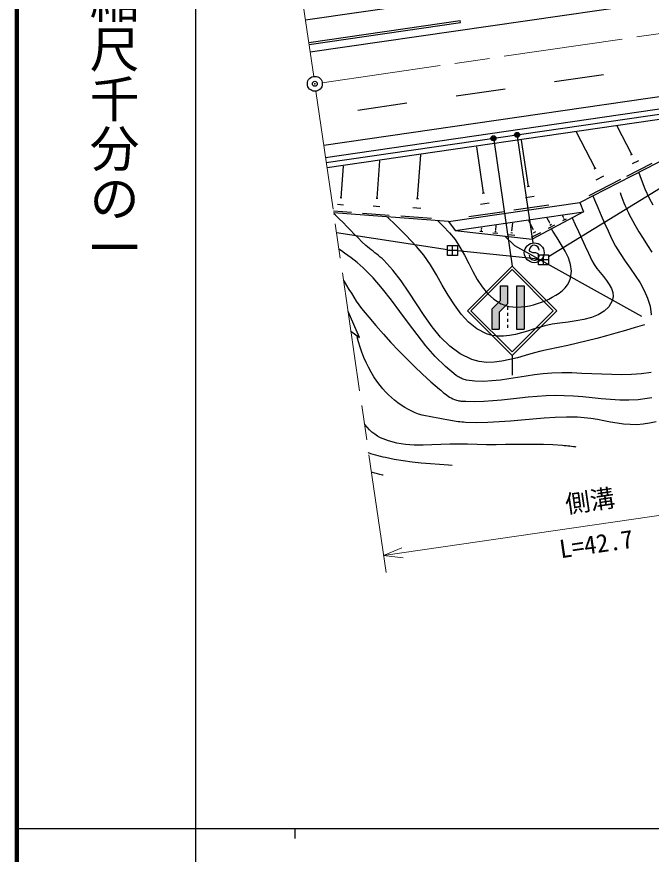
# Model space of a CAD drawing. Units: millimetres, scale not verified. Extents: x 40000 to 680000, y 20000 to 380000.
# Drawn here: x 40000 to 103858, y 202409 to 286752 of the extents above; entities that cross this region are included whole.
import ezdxf
from ezdxf.enums import TextEntityAlignment as Align

# ---------------------------------------------------------------- set-up
doc = ezdxf.new("R2010")
doc.units = ezdxf.units.MM
doc.header["$LTSCALE"] = 1000
doc.header["$PDMODE"] = 32
doc.header["$PDSIZE"] = 500
doc.linetypes.add('CHAIN', pattern=[18.5, 12, -1.5, 3.5, -1.5])
for name, color, linetype, lineweight in [('M-BGD', 7, 'Continuous', 25), ('M-BMK', 2, 'CHAIN', 13), ('M-BMK-ROW', 30, 'Continuous', 25), ('M-BMK-SRVR', 3, 'Continuous', 25), ('M-STR-HTXT', 7, 'Continuous', 13), ('M-STR-STRC', 7, 'Continuous', 25), ('M-TTL', 2, 'Continuous', 140), ('M-TTL-BAND', 7, 'Continuous', 25)]:
    doc.layers.add(name, color=color, linetype=linetype, lineweight=lineweight)
doc.styles.add('@ＭＳ ゴシック', font='')
doc.styles.add('ＭＳ ゴシック', font='')
doc.styles.get('@ＭＳ ゴシック').set_extended_font_data('@MS Gothic')
doc.styles.get('ＭＳ ゴシック').set_extended_font_data('MS Gothic')

msp = doc.modelspace()

# ---------------------------------------------------------------- hatches: boundary and pattern name
at = {"layer": 'M-STR-STRC'}
for points in [[(88643, 258138), (88643, 259649), (89393, 259649), (89393, 258327), (89393, 258127), (89393, 257827), (88560, 256994), (88560, 255286), (87810, 255286), (87810, 257305)], [(90310, 259649), (91060, 259649), (91060, 255286), (90310, 255286)]]:
    msp.add_hatch(color=256, dxfattribs=at).paths.add_polyline_path(points)

# ---------------------------------------------------------------- linework, layer by layer
at = {"layer": 'M-BGD'}
for p, q in [((69069, 286433), (154726, 298906)), ((69532, 283216), (155194, 295690)), ((69395, 284156), (84634, 286375)), ((69424, 283958), (84663, 286178)), ((70901, 273815), (156563, 286289)), ((84663, 286178), (84634, 286375)), ((94119, 280228), (99067, 280948)), ((84223, 278787), (89171, 279508)), ((71081, 272578), (110070, 278256)), ((71156, 272064), (110145, 277741)), ((74328, 277346), (79275, 278067)), ((71228, 271569), (110217, 277247)), ((98214, 271487), (96342, 275131)), ((96676, 268058), (110520, 275169)), ((101889, 272881), (100427, 275725)), ((91488, 269670), (90811, 274320)), ((86965, 269011), (86288, 273661)), ((80335, 268442), (80666, 272845)), ((101809, 272840), (101968, 272922)), ((72637, 268532), (72876, 271710)), ((76272, 268489), (76554, 272246)), ((101403, 270711), (103935, 272012)), ((101962, 271959), (102595, 272284)), ((98114, 271435), (98313, 271538)), ((97603, 268759), (100786, 270394)), ((98306, 270327), (99102, 270736)), ((91377, 269654), (91598, 269686)), ((72565, 268537), (72709, 268526)), ((76188, 268496), (76356, 268483)), ((80238, 268449), (80432, 268435)), ((86855, 268995), (87075, 269027)), ((91201, 268546), (92084, 268674)), ((72298, 267863), (72873, 267820)), ((75876, 267709), (76547, 267659)), ((79876, 267538), (80654, 267480)), ((83441, 266131), (96676, 268058)), ((86678, 267887), (87561, 268016)), ((90030, 267293), (93563, 267807)), ((96676, 268058), (97054, 267103)), ((71864, 267201), (73684, 267065)), ((83441, 266131), (71893, 266998)), ((74809, 266980), (77493, 266779)), ((78640, 266692), (81750, 266459)), ((84126, 265220), (97054, 267103)), ((85507, 266634), (89040, 267149)), ((97054, 267103), (91882, 264360)), ((95037, 266533), (94948, 266701)), ((95026, 266527), (95048, 266538)), ((83441, 266131), (84126, 265220)), ((88205, 265268), (88255, 265724)), ((89835, 265208), (89919, 265966)), ((91978, 265344), (91523, 266202)), ((93643, 265991), (93387, 266474)), ((93532, 265461), (94144, 265786)), ((93624, 265981), (93662, 266001)), ((93664, 265767), (93817, 265848)), ((94973, 266226), (95328, 266414)), ((95049, 266403), (95138, 266450)), ((84126, 265220), (91882, 264360)), ((86592, 265148), (86911, 265113)), ((86722, 265230), (86802, 265222)), ((86763, 265323), (86783, 265321)), ((86773, 265322), (86794, 265511)), ((87925, 265000), (88418, 264946)), ((88127, 265127), (88250, 265114)), ((88189, 265270), (88220, 265267)), ((89726, 265010), (89898, 264991)), ((89814, 265210), (89857, 265205)), ((91811, 264549), (92730, 265036)), ((91949, 265329), (92007, 265359)), ((92009, 265007), (92239, 265129)), ((90135, 263687), (89137, 264665)), ((89444, 264832), (90134, 264755)), ((102923, 256567), (90135, 263687)), ((74505, 254465), (73339, 257067)), ((73626, 255100), (74505, 254465))]:
    msp.add_line(p, q, dxfattribs=at)
for points in [[(104067, 267794), (103691, 268456), (103249, 269392), (102863, 270352), (102603, 271103)], [(100726, 269069), (100807, 268804), (100896, 268542), (100993, 268282), (101095, 268024), (101204, 267768), (101318, 267515), (101436, 267263), (101558, 267013), (101683, 266765), (101810, 266519), (102199, 265804), (102609, 265100), (103035, 264406), (103473, 263719), (103921, 263037)], [(97992, 268734), (98156, 268321), (98484, 267534), (98823, 266752), (99169, 265972), (99520, 265196), (99871, 264421), (100266, 263647), (100727, 262894), (101228, 262154), (101746, 261421), (102255, 260687), (102733, 259945), (103155, 259189), (103497, 258412), (103734, 257605), (103843, 256764), (103842, 256760), (103842, 256757), (103841, 256754), (103840, 256751), (103838, 256748), (103837, 256746), (103835, 256743), (103833, 256740), (103832, 256737), (103830, 256734)], [(103183, 255736), (102228, 255441), (101269, 255154), (100308, 254877), (99344, 254611), (98377, 254354), (97407, 254109), (96434, 253875), (95459, 253653), (94481, 253443), (93501, 253246), (92734, 253074), (91959, 252866), (91179, 252641), (90396, 252418), (89614, 252218), (88835, 252060), (88062, 251963), (87299, 251947), (86549, 252031), (85814, 252235), (84636, 252810), (83593, 253575), (82658, 254496), (81805, 255535), (81008, 256656), (80239, 257824), (79474, 259001), (78685, 260153), (77847, 261243), (76933, 262235), (76762, 262394), (76587, 262549), (76408, 262699), (76226, 262846), (76043, 262992), (75859, 263136), (75675, 263281), (75493, 263428), (75313, 263577), (75136, 263730), (74740, 264095), (74354, 264472), (73975, 264857), (73600, 265246), (73225, 265635), (72846, 266019), (72460, 266395), (72064, 266758), (71909, 266888)], [(95916, 266499), (96198, 265846), (96529, 265114), (96868, 264385), (97210, 263658), (97553, 262931), (97891, 262204), (98116, 261795), (98398, 261390), (98714, 260989), (99040, 260590), (99354, 260192), (99633, 259792), (99853, 259390), (99991, 258984), (100025, 258572), (99931, 258154), (99591, 257554), (99113, 257086), (98521, 256730), (97839, 256465), (97089, 256271), (96296, 256126), (95482, 256010), (94672, 255902), (93888, 255782), (93154, 255628), (92574, 255469), (91986, 255289), (91390, 255102), (90792, 254924), (90193, 254768), (89596, 254648), (89005, 254579), (88421, 254574), (87849, 254649), (87292, 254817), (86315, 255327), (85464, 256002), (84714, 256812), (84041, 257725), (83420, 258709), (82827, 259734), (82238, 260769), (81627, 261782), (80970, 262742), (80243, 263618), (79698, 264196), (79146, 264768), (78587, 265334), (78020, 265892), (77443, 266440), (77275, 266594)], [(82370, 266212), (82929, 265658), (83555, 265001), (84115, 264309), (84610, 263549), (85059, 262743), (85486, 261916), (85910, 261092), (86354, 260294), (86840, 259546), (87387, 258873), (88019, 258297), (88755, 257843), (89130, 257692), (89523, 257588), (89928, 257528), (90343, 257509), (90764, 257525), (91186, 257574), (91605, 257650), (92018, 257751), (92420, 257873), (92807, 258010), (93167, 258154), (93535, 258316), (93902, 258497), (94259, 258699), (94598, 258923), (94911, 259170), (95190, 259441), (95425, 259739), (95610, 260063), (95734, 260416), (95819, 261121), (95736, 261810), (95518, 262488), (95197, 263158), (94806, 263823), (94377, 264488), (93942, 265155), (93806, 265380)], [(103866, 250933), (102875, 250802), (101879, 250730), (100879, 250705), (99877, 250715), (98872, 250749), (97866, 250795), (96860, 250841), (95854, 250876), (94850, 250887), (93847, 250865), (92986, 250801), (92124, 250696), (91262, 250564), (90399, 250421), (89538, 250282), (88678, 250161), (87819, 250074), (86963, 250035), (86109, 250061), (85259, 250165), (85148, 250188), (85039, 250217), (84931, 250252), (84825, 250293), (84720, 250339), (84618, 250390), (84518, 250445), (84420, 250504), (84325, 250567), (84233, 250633), (83137, 251544), (82126, 252545), (81182, 253616), (80286, 254740), (79420, 255895), (78564, 257063), (77700, 258224), (76810, 259359), (75873, 260449), (74873, 261473), (74579, 261739), (74275, 261993), (73963, 262237), (73645, 262474), (73323, 262707), (73000, 262939), (72678, 263171), (72423, 263360)], [(72885, 260186), (72953, 260085), (73199, 259695), (73437, 259301), (73675, 258905), (73915, 258512), (74164, 258125), (74425, 257747), (74704, 257382), (75421, 256510), (76153, 255648), (76899, 254797), (77659, 253959), (78435, 253135), (79225, 252325), (80030, 251531), (80850, 250753), (81686, 249993), (82538, 249251), (82679, 249131), (82820, 249011), (82963, 248891), (83108, 248774), (83256, 248661), (83406, 248553), (83561, 248451), (83719, 248358), (83883, 248274), (84051, 248200), (84162, 248161), (84274, 248129), (84389, 248103), (84505, 248083), (84622, 248067), (84740, 248055), (84858, 248046), (84977, 248040), (85095, 248035), (85213, 248030), (86110, 248017), (87006, 248043), (87902, 248099), (88797, 248177), (89692, 248269), (90587, 248366), (91483, 248459), (92378, 248540), (93275, 248601), (94172, 248634), (95102, 248625), (96034, 248575), (96966, 248499), (97898, 248408), (98830, 248317), (99761, 248239), (100690, 248188), (101616, 248176), (102540, 248218), (103460, 248327), (103925, 248405)], [(104338, 245953), (103695, 245824), (103053, 245723), (102395, 245668), (101737, 245674), (101078, 245729), (100419, 245820), (99760, 245934), (99100, 246060), (98439, 246184), (97777, 246293), (97115, 246376), (96452, 246420), (95323, 246427), (94194, 246390), (93065, 246320), (91937, 246230), (90808, 246130), (89680, 246032), (88552, 245948), (87424, 245890), (86296, 245869), (85167, 245896), (84978, 245908), (84789, 245925), (84600, 245947), (84412, 245972), (84224, 246000), (84036, 246031), (83849, 246064), (83662, 246099), (83475, 246135), (83288, 246171), (82932, 246235), (82573, 246295), (82213, 246353), (81853, 246413), (81495, 246479), (81140, 246554), (80789, 246641), (80445, 246745), (80107, 246868), (79779, 247015), (79412, 247206), (79052, 247415), (78701, 247640), (78359, 247881), (78028, 248136), (77708, 248406), (77401, 248689), (77108, 248985), (76829, 249294), (76565, 249613), (76240, 250049), (75937, 250502), (75655, 250971), (75393, 251452), (75152, 251946), (74932, 252449), (74731, 252960), (74550, 253478), (74389, 254001), (74246, 254527)], [(96301, 243408), (96212, 243424), (96027, 243453), (95842, 243478), (95656, 243500), (95470, 243520), (95283, 243537), (95097, 243553), (94910, 243567), (93959, 243625), (93006, 243659), (92053, 243675), (91099, 243677), (90145, 243670), (89191, 243661), (88236, 243653), (87282, 243654), (86328, 243667), (85375, 243698), (84491, 243714), (83595, 243696), (82693, 243661), (81790, 243625), (80891, 243606), (79999, 243620), (79121, 243686), (78261, 243818), (77424, 244036), (76614, 244355), (76310, 244518), (76023, 244711), (75753, 244929), (75497, 245168), (75256, 245426), (75027, 245698), (74987, 245750)], [(75408, 242846), (75374, 242864), (75609, 242769), (75852, 242689), (76101, 242619), (76354, 242558), (76607, 242501), (76859, 242446), (77107, 242390), (78000, 242199), (78901, 242048), (79806, 241929), (80716, 241833), (81629, 241754), (82544, 241685), (83459, 241617), (83809, 241589)], [(76889, 240581), (76818, 240597), (76558, 240657), (76299, 240722), (76042, 240792), (75788, 240870), (75693, 240903)]]:
    msp.add_lwpolyline(points, dxfattribs=at)
at = {"layer": 'M-BMK'}
for p, q in [((69892, 280742), (62795, 329478)), ((70742, 280108), (155663, 292474)), ((70108, 279258), (77205, 230522))]:
    msp.add_line(p, q, dxfattribs=at)
at = {"layer": 'M-BMK-ROW'}
for p, q in [((112907, 274490), (93508, 262579)), ((83367, 263295), (72188, 264975)), ((83367, 262720), (83367, 263720)), ((83367, 263720), (84367, 263720)), ((84367, 263220), (83367, 263220)), ((83867, 262720), (83867, 263720)), ((84367, 263720), (84367, 262720)), ((92508, 262324), (84367, 263168)), ((84367, 262720), (83367, 262720)), ((92508, 261772), (92508, 262772)), ((92508, 262772), (93508, 262772)), ((93008, 261772), (93008, 262772)), ((93508, 262772), (93508, 261772)), ((93508, 262272), (92508, 262272)), ((93508, 261772), (92508, 261772))]:
    msp.add_line(p, q, dxfattribs=at)
at = {"layer": 'M-BMK-SRVR'}
msp.add_circle((70000, 280000), 750, dxfattribs=at)
msp.add_point((70000, 280000), dxfattribs=at)
at = {"layer": 'M-STR-HTXT'}
for p, q in [((76919, 232481), (119174, 238634)), ((78757, 233272), (76919, 232481)), ((76919, 232481), (78906, 232247))]:
    msp.add_line(p, q, dxfattribs=at)
at = {"layer": 'M-STR-STRC'}
for p, q in [((88000, 274365), (89852, 261649)), ((90375, 274711), (91938, 263974)), ((91687, 263125), (91588, 263243)), ((91932, 262986), (91687, 263125)), ((92233, 262983), (91932, 262986)), ((92478, 262872), (92233, 262983)), ((92584, 262735), (92478, 262872)), ((85352, 257149), (89852, 261649)), ((94352, 257149), (89852, 261649)), ((85706, 257150), (89852, 261296)), ((93998, 257149), (89852, 261296)), ((88643, 259649), (88643, 258138)), ((88643, 259649), (89393, 259649)), ((89393, 259649), (89393, 258327)), ((90310, 259649), (90310, 255286)), ((90310, 259649), (91060, 259649)), ((91060, 259649), (91060, 255286)), ((87810, 257305), (88643, 258138)), ((89393, 258327), (89393, 258127)), ((89393, 258127), (89393, 257827)), ((87810, 257305), (87810, 255286)), ((88560, 256994), (89393, 257827)), ((89393, 257527), (89393, 257227)), ((85352, 257149), (89852, 252649)), ((85706, 257150), (89852, 253003)), ((88560, 256994), (88560, 255286)), ((89393, 256927), (89393, 256627)), ((89852, 252649), (94352, 257149)), ((89852, 253003), (93998, 257149)), ((89393, 256327), (89393, 256027)), ((89393, 255727), (89393, 255427)), ((87810, 255286), (88560, 255286)), ((90310, 255286), (91060, 255286)), ((89852, 252649), (89852, 250649))]:
    msp.add_line(p, q, dxfattribs=at)
for centre, radius in [((90353, 274859), 150), ((90353, 274859), 120), ((87978, 274514), 150), ((87978, 274514), 120), ((87978, 274514), 90), ((87978, 274514), 60), ((87978, 274514), 30), ((90353, 274859), 90), ((90353, 274859), 60), ((90353, 274859), 30), ((92083, 262985), 1000)]:
    msp.add_circle(centre, radius, dxfattribs=at)
for centre, start, end in [((92088, 263239), 359.55488, 179.55488), ((92084, 262739), 179.55488, 359.55488)]:
    msp.add_arc(centre, 500, start, end, dxfattribs=at)
for p in [(90353, 274859), (87978, 274514)]:
    msp.add_point(p, dxfattribs=at)
at = {"layer": 'M-TTL'}
msp.add_line((40000, 380000), (40000, 20000), dxfattribs=at)
at = {"layer": 'M-TTL-BAND'}
for p, q in [((58000, 370000), (58000, 20000)), ((40000, 205000), (579000, 205000)), ((68000, 205000), (68000, 204000))]:
    msp.add_line(p, q, dxfattribs=at)

# ---------------------------------------------------------------- texts
at = {"layer": 'M-BGD', "style": 'ＭＳ ゴシック'}
msp.add_text('側溝', height=1833, rotation=8.285, dxfattribs=at).set_placement((97903, 236547), align=Align.BOTTOM_CENTER)
at = {"layer": 'M-STR-HTXT', "style": '@ＭＳ ゴシック'}
msp.add_text('L=42.7', height=1833, rotation=8.285, dxfattribs=at).set_placement((98191, 234568), align=Align.TOP_CENTER)
at = {"layer": 'M-TTL-BAND', "style": '@ＭＳ ゴシック'}
msp.add_text('縮尺千分の一', height=3666, rotation=270, dxfattribs=at).set_placement((49777, 261030), align=Align.MIDDLE_RIGHT)

doc.saveas('drawing.dxf')
